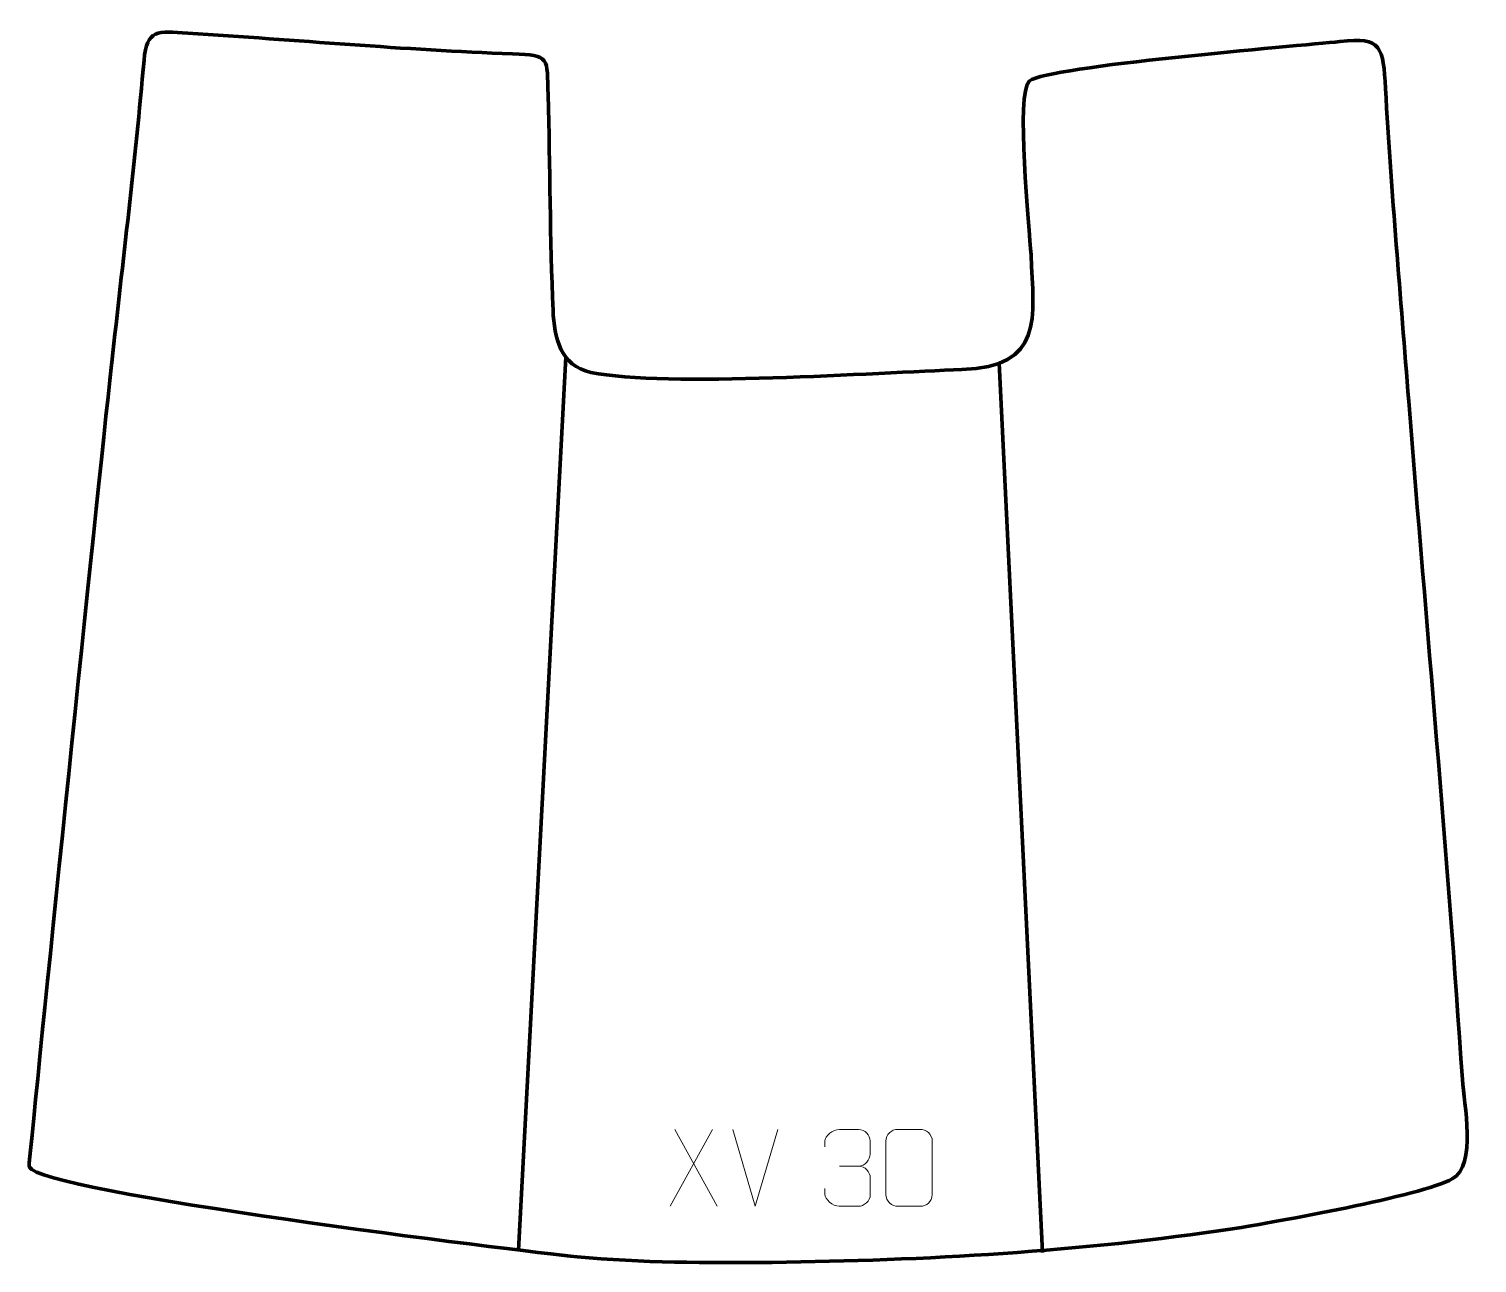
# Model space of a CAD drawing. Header units: millimetres. Extents: x -510 to -40, y 322 to 724.
import ezdxf

# ---------------------------------------------------------------- set-up
doc = ezdxf.new("R2010")
doc.units = ezdxf.units.MM
doc.header["$MEASUREMENT"] = 0
doc.layers.add('layer 2', color=7, linetype='Continuous')
doc.layers.add('layer 3', color=7, linetype='Continuous')

msp = doc.modelspace()

# ---------------------------------------------------------------- linework, layer by layer
at = {"layer": 'layer 2', "color": 142, "lineweight": 158}
for points in [[(-351.0189, 326.6025), (-351.0189, 326.6025), (-335.6764, 616.8885), (-335.6764, 616.8885)], [(-194.7928, 614.8572), (-194.7928, 614.8572), (-180.8052, 325.8496), (-180.8052, 325.8496)]]:
    msp.add_open_spline(points, degree=3, dxfattribs=at)
at = {"layer": 'layer 3', "color": 242, "lineweight": 158}
msp.add_open_spline([(-483.1944, 615.1501), (-479.6249, 647.8308), (-475.5942, 680.6263), (-472.741, 713.3505), (-472.741, 713.3505), (-471.8559, 723.5012), (-468.3512, 722.7541), (-458.5404, 722.1429), (-458.5404, 722.1429), (-423.3407, 719.9502), (-388.3187, 716.6874), (-353.0239, 715.4237), (-353.0239, 715.4237), (-340.5563, 714.9895), (-341.8113, 714.2039), (-341.4408, 702.0489), (-341.4408, 702.0489), (-340.7688, 678.8239), (-340.8003, 655.1535), (-339.8152, 632.0286), (-339.8152, 632.0286), (-339.4375, 623.1629), (-337.4717, 614.0851), (-327.4904, 611.8896), (-327.4904, 611.8896), (-303.1428, 606.9353), (-234.4057, 611.822), (-206.9892, 612.7976), (-206.9892, 612.7976), (-180.3038, 613.7471), (-183.5494, 629.2829), (-184.4636, 650.1494), (-184.4636, 650.1494), (-185.0328, 658.3046), (-189.5631, 702.873), (-184.9673, 706.597), (-184.9673, 706.597), (-178.9763, 711.4514), (-98.3903, 717.8797), (-84.0952, 719.4145), (-84.0952, 719.4145), (-70.3538, 721.1251), (-70.0552, 717.4214), (-69.2885, 704.138), (-69.2885, 704.138), (-67.3332, 670.2642), (-64.3914, 636.3946), (-61.7316, 602.5662), (-61.7316, 602.5662), (-55.8904, 529.0421), (-49.2209, 455.6806), (-44.2964, 382.0745), (-44.2964, 382.0745), (-43.7734, 374.2581), (-39.5367, 354.2389), (-47.6133, 349.7778), (-47.6133, 349.7778), (-57.414, 344.3646), (-105.42, 335.6629), (-119.0001, 333.5836), (-119.0001, 333.5836), (-167.849, 326.2257), (-219.1763, 323.2454), (-268.5722, 322.6799), (-268.5722, 322.6799), (-289.4283, 322.4542), (-311.236, 322.538), (-332.0044, 324.5114), (-332.0044, 324.5114), (-350.062, 326.2272), (-506.8917, 345.5004), (-509.925, 353.6566), (-509.925, 353.6566), (-510.1267, 354.1989), (-510.0762, 354.3681), (-510.0115, 355.0335), (-510.0115, 355.0335), (-506.1274, 394.9371), (-488.686, 565.6831), (-483.2852, 614.3322), (-483.2852, 614.3322), (-483.2852, 614.3322), (-483.1944, 615.1501), (-483.1944, 615.1501)], degree=3, knots=[0, 0, 0, 0, 0.04545455, 0.04545455, 0.04545455, 0.04545455, 0.09090909, 0.09090909, 0.09090909, 0.09090909, 0.13636364, 0.13636364, 0.13636364, 0.13636364, 0.18181818, 0.18181818, 0.18181818, 0.18181818, 0.22727273, 0.22727273, 0.22727273, 0.22727273, 0.27272727, 0.27272727, 0.27272727, 0.27272727, 0.31818182, 0.31818182, 0.31818182, 0.31818182, 0.36363636, 0.36363636, 0.36363636, 0.36363636, 0.40909091, 0.40909091, 0.40909091, 0.40909091, 0.45454545, 0.45454545, 0.45454545, 0.45454545, 0.5, 0.5, 0.5, 0.5, 0.54545455, 0.54545455, 0.54545455, 0.54545455, 0.59090909, 0.59090909, 0.59090909, 0.59090909, 0.63636364, 0.63636364, 0.63636364, 0.63636364, 0.68181818, 0.68181818, 0.68181818, 0.68181818, 0.72727273, 0.72727273, 0.72727273, 0.72727273, 0.77272727, 0.77272727, 0.77272727, 0.77272727, 0.81818182, 0.81818182, 0.81818182, 0.81818182, 0.86363636, 0.86363636, 0.86363636, 0.86363636, 0.90909091, 0.90909091, 0.90909091, 0.90909091, 1, 1, 1, 1], dxfattribs=at)
at = {"layer": 'layer 3', "color": 250, "lineweight": 9}
for points in [[(-287.9629, 365.8574), (-287.9629, 365.8574), (-301.7035, 340.9616), (-301.7035, 340.9616)], [(-300.2489, 365.8574), (-300.2489, 365.8574), (-286.5083, 340.9039), (-286.5083, 340.9039)], [(-274.106, 340.9038), (-274.106, 340.9038), (-281.4278, 365.8574), (-281.4278, 365.8574)], [(-266.7841, 365.8574), (-266.7841, 365.8574), (-274.1059, 340.9038), (-274.1059, 340.9038)], [(-246.7608, 353.9279), (-246.7608, 353.9279), (-240.5644, 353.9279), (-240.5644, 353.9279)]]:
    msp.add_open_spline(points, degree=3, dxfattribs=at)
for points, knots in [([(-251.4705, 360.1731), (-251.4705, 360.1731), (-251.4705, 362.0303), (-251.4705, 362.0303), (-251.4705, 362.0303), (-251.4848, 363.7722), (-248.8203, 365.8903), (-246.7612, 365.8676), (-246.7612, 365.8676), (-244.6971, 365.8676), (-242.6331, 365.8676), (-240.5694, 365.8676), (-240.5694, 365.8676), (-238.3749, 365.8764), (-236.7766, 364.0296), (-236.7322, 362.1175), (-236.7322, 362.1175), (-236.7326, 360.6824), (-236.7326, 359.2473), (-236.7322, 357.8118), (-236.7322, 357.8118), (-236.7808, 356.1583), (-238.3834, 353.9283), (-240.5817, 353.9383), (-240.5817, 353.9383), (-238.378, 353.9271), (-236.77, 352.1239), (-236.716, 350.0644), (-236.716, 350.0644), (-236.7164, 348.2797), (-236.7164, 346.495), (-236.716, 344.7099), (-236.716, 344.7099), (-236.7059, 342.6485), (-238.7608, 340.8854), (-240.5817, 340.8935), (-240.5817, 340.8935), (-242.647, 340.8938), (-244.7122, 340.8938), (-246.7778, 340.8935), (-246.7778, 340.8935), (-248.9464, 340.905), (-251.4774, 343.3052), (-251.496, 344.767), (-251.496, 344.767), (-251.496, 344.767), (-251.496, 346.6756), (-251.496, 346.6756)], [0, 0, 0, 0, 0.07692308, 0.07692308, 0.07692308, 0.07692308, 0.15384615, 0.15384615, 0.15384615, 0.15384615, 0.23076923, 0.23076923, 0.23076923, 0.23076923, 0.30769231, 0.30769231, 0.30769231, 0.30769231, 0.38461538, 0.38461538, 0.38461538, 0.38461538, 0.46153846, 0.46153846, 0.46153846, 0.46153846, 0.53846154, 0.53846154, 0.53846154, 0.53846154, 0.61538462, 0.61538462, 0.61538462, 0.61538462, 0.69230769, 0.69230769, 0.69230769, 0.69230769, 0.76923077, 0.76923077, 0.76923077, 0.76923077, 0.84615385, 0.84615385, 0.84615385, 0.84615385, 1, 1, 1, 1]), ([(-227.6866, 365.8799), (-225.3205, 365.8799), (-222.954, 365.8799), (-220.5875, 365.8799), (-220.5875, 365.8799), (-218.607, 365.9155), (-216.581, 364.4212), (-216.5539, 361.9791), (-216.5539, 361.9791), (-216.5543, 356.2217), (-216.5543, 350.4639), (-216.5539, 344.7057), (-216.5539, 344.7057), (-216.696, 342.3781), (-218.4024, 340.8958), (-220.5875, 340.885), (-220.5875, 340.885), (-222.9599, 340.8854), (-225.3323, 340.8854), (-227.7043, 340.885), (-227.7043, 340.885), (-229.6628, 340.7794), (-231.6692, 342.6673), (-231.6578, 344.6883), (-231.6578, 344.6883), (-231.6574, 350.4689), (-231.6574, 356.2492), (-231.6578, 362.029), (-231.6578, 362.029), (-231.6535, 364.171), (-229.8764, 365.8935), (-227.6866, 365.8799)], [0, 0, 0, 0, 0.11111111, 0.11111111, 0.11111111, 0.11111111, 0.22222222, 0.22222222, 0.22222222, 0.22222222, 0.33333333, 0.33333333, 0.33333333, 0.33333333, 0.44444444, 0.44444444, 0.44444444, 0.44444444, 0.55555556, 0.55555556, 0.55555556, 0.55555556, 0.66666667, 0.66666667, 0.66666667, 0.66666667, 0.77777778, 0.77777778, 0.77777778, 0.77777778, 1, 1, 1, 1])]:
    msp.add_open_spline(points, degree=3, knots=knots, dxfattribs=at)

doc.saveas('drawing.dxf')
